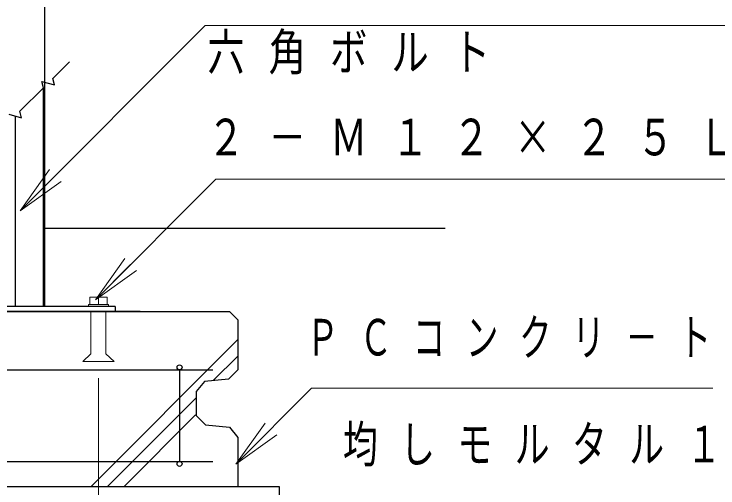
# Model space of a CAD drawing. Units: millimetres on the paper. Extents: x -365 to 0, y -26 to 257.
# Drawn here: x -63.95 to -21.63, y 78.93 to 107.39 of the extents above; entities that cross this region are included whole.
import ezdxf

# ---------------------------------------------------------------- set-up
doc = ezdxf.new("R2010")
doc.units = ezdxf.units.MM
doc.layers.add('LY_1', color=7, linetype='Continuous', lineweight=25)
doc.styles.add('ＭＳ ゴシック', font='')
doc.styles.get('ＭＳ ゴシック').set_extended_font_data('MS Gothic')

msp = doc.modelspace()

# ---------------------------------------------------------------- linework, layer by layer
at = {"layer": 'LY_1', "color": 3}
msp.add_line((-62.125, 121.371), (-62.125, 89.821), dxfattribs=at)
at = {"layer": 'LY_1'}
for p, q in [((-62.2, 102.946), (-62.2, 89.821)), ((-63.875, 101.271), (-63.875, 89.821)), ((-62.125, 94.521), (-38.025, 94.521)), ((-57.875, 89.821), (-74.875, 89.821)), ((-57.875, 89.821), (-57.875, 89.521)), ((-81.75, 89.521), (-51, 89.521)), ((-56.375, 89.521), (-76.375, 89.521)), ((-51, 89.521), (-50.5, 89.021)), ((-50.5, 89.021), (-50.5, 86.021)), ((-80.75, 86.021), (-52, 86.021)), ((-54, 86.021), (-54, 80.521)), ((-50.5, 86.021), (-51.055, 85.465)), ((-52.502, 85.321), (-53, 84.712)), ((-51.055, 85.465), (-52.502, 85.321)), ((-53, 84.712), (-53, 83.271)), ((-53, 83.271), (-52.444, 82.715)), ((-52.444, 82.715), (-50.997, 82.571)), ((-50.997, 82.571), (-50.5, 81.962)), ((-50.5, 81.962), (-50.5, 79.021)), ((-80.75, 80.521), (-52, 80.521)), ((-84.75, 79.021), (-48, 79.021)), ((-48, 79.021), (-48, 72.521))]:
    msp.add_line(p, q, dxfattribs=at)
at = {"layer": 'LY_1', "lineweight": 13}
for p, q in [((-63.584, 95.571), (-61.817, 98.046)), ((-63.584, 95.571), (-61.463, 97.693)), ((-61.11, 97.339), (-63.584, 95.571)), ((-59.063, 90.227), (-57.295, 92.702)), ((-59.063, 90.227), (-56.942, 92.349)), ((-56.588, 91.995), (-59.063, 90.227)), ((-59.315, 79.021), (-50.5, 87.836)), ((-51.972, 85.374), (-50.5, 86.846)), ((-58.875, 85.521), (-58.875, 61.521)), ((-58.325, 79.021), (-53, 84.346)), ((-57.335, 79.021), (-53.042, 83.314)), ((-50.618, 80.35), (-48.851, 82.824)), ((-50.618, 80.35), (-48.497, 82.471)), ((-48.144, 82.117), (-50.618, 80.35))]:
    msp.add_line(p, q, dxfattribs=at)
at = {"layer": 'LY_1', "color": 32, "lineweight": 13}
for p, q in [((-59.4, 90.386), (-59.4, 89.936)), ((-59.4, 90.386), (-58.35, 90.386)), ((-58.875, 90.386), (-58.875, 89.936)), ((-58.35, 90.386), (-58.35, 89.936)), ((-59.475, 89.936), (-59.475, 89.821)), ((-59.475, 89.936), (-58.275, 89.936)), ((-58.275, 89.936), (-58.275, 89.821)), ((-59.325, 89.521), (-59.325, 86.971)), ((-58.425, 89.521), (-58.425, 86.971)), ((-59.325, 86.971), (-59.825, 86.521)), ((-57.925, 86.521), (-58.425, 86.971)), ((-57.925, 86.521), (-59.825, 86.521))]:
    msp.add_line(p, q, dxfattribs=at)
at = {"layer": 'LY_1', "lineweight": 13}
for points in [[(-63.584, 95.571), (-52.461, 106.695), (-7.346, 106.695)], [(-59.063, 90.227), (-51.809, 97.481), (-12.809, 97.481)], [(-50.618, 80.35), (-46.056, 84.912), (-21.936, 84.912)]]:
    msp.add_lwpolyline(points, dxfattribs=at)
at = {"layer": 'LY_1'}
msp.add_lwpolyline([(-64.268, 101.367), (-63.495, 101.16), (-63.599, 101.547), (-62.184, 102.961), (-62.288, 103.347), (-61.515, 103.14), (-61.619, 103.527), (-60.621, 104.524)], dxfattribs=at)
for centre in [(-54, 86.171), (-54, 80.371)]:
    msp.add_circle(centre, 0.15, dxfattribs=at)

# ---------------------------------------------------------------- texts
at = {"layer": 'LY_1', "char_height": 2.199, "attachment_point": 4, "style": 'ＭＳ ゴシック'}
for s, insert in [('\\T1.64;\\W0.75;六角ボルト', (-52.33, 104.981)), ('\\T1.64;\\W0.75;２－Ｍ１２×２５Ｌ\u3000ＳＵＳ', (-52.33, 99.981)), ('\\T1.64;\\W0.65;ＰＣコンクリ－ト', (-46.371, 87.912)), ('\\T1.64;\\W0.7;均しモルタル１：３', (-44.177, 81.432))]:
    msp.add_mtext(s, dxfattribs=dict(at, insert=insert))

doc.saveas('drawing.dxf')
